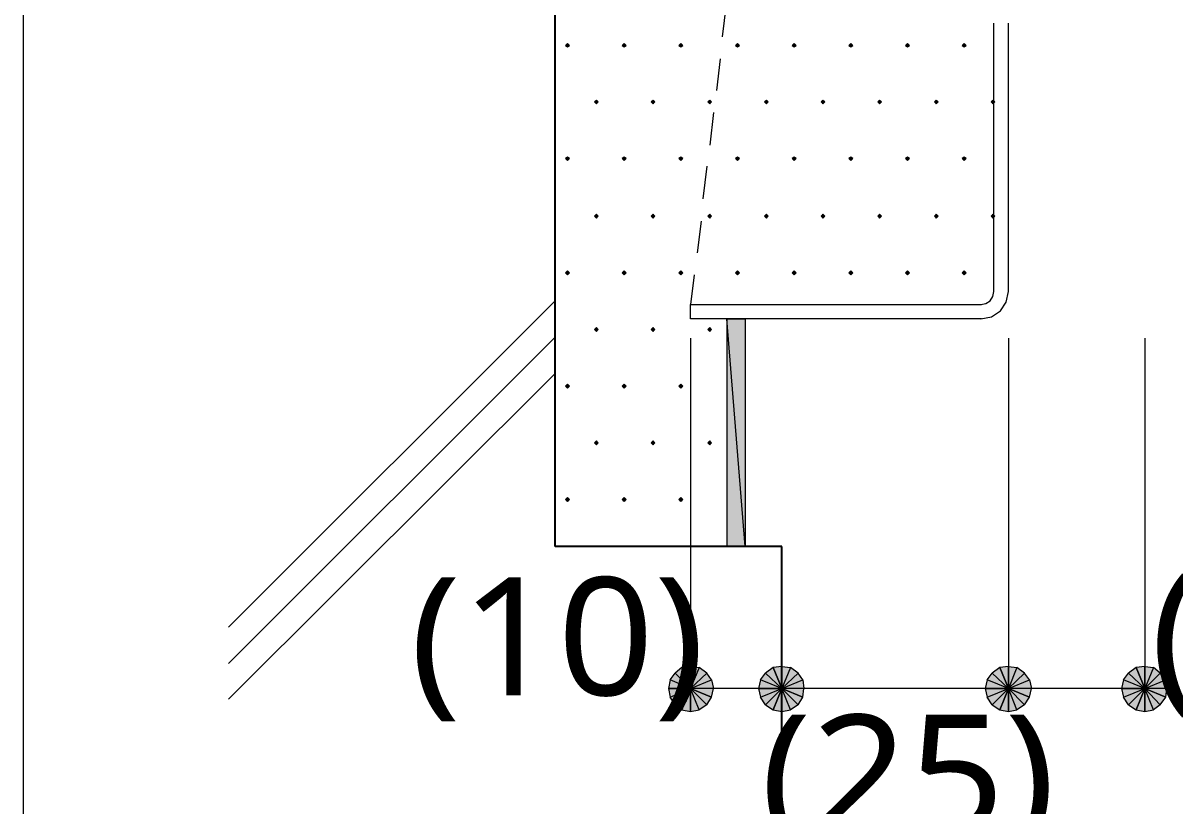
# Model space of a CAD drawing. Header units: millimetres. Extents: x 0 to 420, y 0 to 297.
# Drawn here: x 118.17 to 143.56, y 198.22 to 215.48 of the extents above; entities that cross this region are included whole.
import ezdxf
from ezdxf.enums import TextEntityAlignment as Align

# ---------------------------------------------------------------- set-up
doc = ezdxf.new("R2010")
doc.units = ezdxf.units.MM
doc.styles.add('kst32b', font='NotoSansJP-Variable.ttf')

msp = doc.modelspace()

# ---------------------------------------------------------------- hatches: boundary and pattern name
for points in [[(130.175, 215.032), (130.154, 215.011), (130.133, 214.99), (130.154, 214.969), (130.175, 214.947), (130.196, 214.969), (130.217, 214.99), (130.196, 215.011), (130.175, 215.032)], [(131.424, 215.032), (131.403, 215.011), (131.382, 214.99), (131.403, 214.969), (131.424, 214.947), (131.445, 214.969), (131.466, 214.99), (131.445, 215.011), (131.424, 215.032)], [(132.673, 215.032), (132.652, 215.011), (132.63, 214.99), (132.652, 214.969), (132.673, 214.947), (132.694, 214.969), (132.715, 214.99), (132.694, 215.011), (132.673, 215.032)], [(133.921, 215.032), (133.9, 215.011), (133.879, 214.99), (133.9, 214.969), (133.921, 214.947), (133.943, 214.969), (133.964, 214.99), (133.943, 215.011), (133.921, 215.032)], [(135.17, 215.032), (135.149, 215.011), (135.128, 214.99), (135.149, 214.969), (135.17, 214.947), (135.192, 214.969), (135.213, 214.99), (135.192, 215.011), (135.17, 215.032)], [(136.419, 215.032), (136.398, 215.011), (136.377, 214.99), (136.398, 214.969), (136.419, 214.947), (136.44, 214.969), (136.462, 214.99), (136.44, 215.011), (136.419, 215.032)], [(137.668, 215.032), (137.647, 215.011), (137.626, 214.99), (137.647, 214.969), (137.668, 214.947), (137.689, 214.969), (137.71, 214.99), (137.689, 215.011), (137.668, 215.032)], [(138.917, 215.032), (138.896, 215.011), (138.875, 214.99), (138.896, 214.969), (138.917, 214.947), (138.938, 214.969), (138.959, 214.99), (138.938, 215.011), (138.917, 215.032)], [(130.81, 213.783), (130.789, 213.762), (130.768, 213.741), (130.789, 213.72), (130.81, 213.699), (130.831, 213.72), (130.852, 213.741), (130.831, 213.762), (130.81, 213.783)], [(132.059, 213.783), (132.038, 213.762), (132.017, 213.741), (132.038, 213.72), (132.059, 213.699), (132.08, 213.72), (132.101, 213.741), (132.08, 213.762), (132.059, 213.783)], [(133.308, 213.783), (133.287, 213.762), (133.265, 213.741), (133.287, 213.72), (133.308, 213.699), (133.329, 213.72), (133.35, 213.741), (133.329, 213.762), (133.308, 213.783)], [(134.557, 213.783), (134.535, 213.762), (134.514, 213.741), (134.535, 213.72), (134.557, 213.699), (134.578, 213.72), (134.599, 213.741), (134.578, 213.762), (134.557, 213.783)], [(135.805, 213.783), (135.784, 213.762), (135.763, 213.741), (135.784, 213.72), (135.805, 213.699), (135.827, 213.72), (135.848, 213.741), (135.827, 213.762), (135.805, 213.783)], [(137.054, 213.783), (137.033, 213.762), (137.012, 213.741), (137.033, 213.72), (137.054, 213.699), (137.075, 213.72), (137.096, 213.741), (137.075, 213.762), (137.054, 213.783)], [(138.303, 213.783), (138.282, 213.762), (138.261, 213.741), (138.282, 213.72), (138.303, 213.699), (138.324, 213.72), (138.345, 213.741), (138.324, 213.762), (138.303, 213.783)], [(139.552, 213.783), (139.531, 213.762), (139.51, 213.741), (139.531, 213.72), (139.552, 213.699), (139.573, 213.72), (139.594, 213.741), (139.573, 213.762), (139.552, 213.783)], [(130.175, 212.534), (130.154, 212.513), (130.133, 212.492), (130.154, 212.471), (130.175, 212.45), (130.196, 212.471), (130.217, 212.492), (130.196, 212.513), (130.175, 212.534)], [(131.424, 212.534), (131.403, 212.513), (131.382, 212.492), (131.403, 212.471), (131.424, 212.45), (131.445, 212.471), (131.466, 212.492), (131.445, 212.513), (131.424, 212.534)], [(132.673, 212.534), (132.652, 212.513), (132.63, 212.492), (132.652, 212.471), (132.673, 212.45), (132.694, 212.471), (132.715, 212.492), (132.694, 212.513), (132.673, 212.534)], [(133.921, 212.534), (133.9, 212.513), (133.879, 212.492), (133.9, 212.471), (133.921, 212.45), (133.943, 212.471), (133.964, 212.492), (133.943, 212.513), (133.921, 212.534)], [(135.17, 212.534), (135.149, 212.513), (135.128, 212.492), (135.149, 212.471), (135.17, 212.45), (135.192, 212.471), (135.213, 212.492), (135.192, 212.513), (135.17, 212.534)], [(136.419, 212.534), (136.398, 212.513), (136.377, 212.492), (136.398, 212.471), (136.419, 212.45), (136.44, 212.471), (136.462, 212.492), (136.44, 212.513), (136.419, 212.534)], [(137.668, 212.534), (137.647, 212.513), (137.626, 212.492), (137.647, 212.471), (137.668, 212.45), (137.689, 212.471), (137.71, 212.492), (137.689, 212.513), (137.668, 212.534)], [(138.917, 212.534), (138.896, 212.513), (138.875, 212.492), (138.896, 212.471), (138.917, 212.45), (138.938, 212.471), (138.959, 212.492), (138.938, 212.513), (138.917, 212.534)], [(130.81, 211.264), (130.789, 211.243), (130.768, 211.222), (130.789, 211.201), (130.81, 211.18), (130.831, 211.201), (130.852, 211.222), (130.831, 211.243), (130.81, 211.264)], [(132.059, 211.264), (132.038, 211.243), (132.017, 211.222), (132.038, 211.201), (132.059, 211.18), (132.08, 211.201), (132.101, 211.222), (132.08, 211.243), (132.059, 211.264)], [(133.308, 211.264), (133.287, 211.243), (133.265, 211.222), (133.287, 211.201), (133.308, 211.18), (133.329, 211.201), (133.35, 211.222), (133.329, 211.243), (133.308, 211.264)], [(134.557, 211.264), (134.535, 211.243), (134.514, 211.222), (134.535, 211.201), (134.557, 211.18), (134.578, 211.201), (134.599, 211.222), (134.578, 211.243), (134.557, 211.264)], [(135.805, 211.264), (135.784, 211.243), (135.763, 211.222), (135.784, 211.201), (135.805, 211.18), (135.827, 211.201), (135.848, 211.222), (135.827, 211.243), (135.805, 211.264)], [(137.054, 211.264), (137.033, 211.243), (137.012, 211.222), (137.033, 211.201), (137.054, 211.18), (137.075, 211.201), (137.096, 211.222), (137.075, 211.243), (137.054, 211.264)], [(138.303, 211.264), (138.282, 211.243), (138.261, 211.222), (138.282, 211.201), (138.303, 211.18), (138.324, 211.201), (138.345, 211.222), (138.324, 211.243), (138.303, 211.264)], [(139.552, 211.264), (139.531, 211.243), (139.51, 211.222), (139.531, 211.201), (139.552, 211.18), (139.573, 211.201), (139.594, 211.222), (139.573, 211.243), (139.552, 211.264)], [(130.175, 210.016), (130.154, 209.995), (130.133, 209.973), (130.154, 209.952), (130.175, 209.931), (130.196, 209.952), (130.217, 209.973), (130.196, 209.995), (130.175, 210.016)], [(131.424, 210.016), (131.403, 209.995), (131.382, 209.973), (131.403, 209.952), (131.424, 209.931), (131.445, 209.952), (131.466, 209.973), (131.445, 209.995), (131.424, 210.016)], [(132.673, 210.016), (132.652, 209.995), (132.63, 209.973), (132.652, 209.952), (132.673, 209.931), (132.694, 209.952), (132.715, 209.973), (132.694, 209.995), (132.673, 210.016)], [(133.921, 210.016), (133.9, 209.995), (133.879, 209.973), (133.9, 209.952), (133.921, 209.931), (133.943, 209.952), (133.964, 209.973), (133.943, 209.995), (133.921, 210.016)], [(135.17, 210.016), (135.149, 209.995), (135.128, 209.973), (135.149, 209.952), (135.17, 209.931), (135.192, 209.952), (135.213, 209.973), (135.192, 209.995), (135.17, 210.016)], [(136.419, 210.016), (136.398, 209.995), (136.377, 209.973), (136.398, 209.952), (136.419, 209.931), (136.44, 209.952), (136.462, 209.973), (136.44, 209.995), (136.419, 210.016)], [(137.668, 210.016), (137.647, 209.995), (137.626, 209.973), (137.647, 209.952), (137.668, 209.931), (137.689, 209.952), (137.71, 209.973), (137.689, 209.995), (137.668, 210.016)], [(138.917, 210.016), (138.896, 209.995), (138.875, 209.973), (138.896, 209.952), (138.917, 209.931), (138.938, 209.952), (138.959, 209.973), (138.938, 209.995), (138.917, 210.016)], [(130.81, 208.767), (130.789, 208.746), (130.768, 208.724), (130.789, 208.703), (130.81, 208.682), (130.831, 208.703), (130.852, 208.724), (130.831, 208.746), (130.81, 208.767)], [(132.059, 208.767), (132.038, 208.746), (132.017, 208.724), (132.038, 208.703), (132.059, 208.682), (132.08, 208.703), (132.101, 208.724), (132.08, 208.746), (132.059, 208.767)], [(133.308, 208.767), (133.287, 208.746), (133.265, 208.724), (133.287, 208.703), (133.308, 208.682), (133.329, 208.703), (133.35, 208.724), (133.329, 208.746), (133.308, 208.767)], [(130.175, 207.518), (130.154, 207.497), (130.133, 207.476), (130.154, 207.454), (130.175, 207.433), (130.196, 207.454), (130.217, 207.476), (130.196, 207.497), (130.175, 207.518)], [(131.424, 207.518), (131.403, 207.497), (131.382, 207.476), (131.403, 207.454), (131.424, 207.433), (131.445, 207.454), (131.466, 207.476), (131.445, 207.497), (131.424, 207.518)], [(132.673, 207.518), (132.652, 207.497), (132.63, 207.476), (132.652, 207.454), (132.673, 207.433), (132.694, 207.454), (132.715, 207.476), (132.694, 207.497), (132.673, 207.518)], [(130.81, 206.269), (130.789, 206.248), (130.768, 206.227), (130.789, 206.206), (130.81, 206.184), (130.831, 206.206), (130.852, 206.227), (130.831, 206.248), (130.81, 206.269)], [(132.059, 206.269), (132.038, 206.248), (132.017, 206.227), (132.038, 206.206), (132.059, 206.184), (132.08, 206.206), (132.101, 206.227), (132.08, 206.248), (132.059, 206.269)], [(133.308, 206.269), (133.287, 206.248), (133.265, 206.227), (133.287, 206.206), (133.308, 206.184), (133.329, 206.206), (133.35, 206.227), (133.329, 206.248), (133.308, 206.269)], [(130.175, 205.02), (130.154, 204.999), (130.133, 204.978), (130.154, 204.957), (130.175, 204.936), (130.196, 204.957), (130.217, 204.978), (130.196, 204.999), (130.175, 205.02)], [(131.424, 205.02), (131.403, 204.999), (131.382, 204.978), (131.403, 204.957), (131.424, 204.936), (131.445, 204.957), (131.466, 204.978), (131.445, 204.999), (131.424, 205.02)], [(132.673, 205.02), (132.652, 204.999), (132.63, 204.978), (132.652, 204.957), (132.673, 204.936), (132.694, 204.957), (132.715, 204.978), (132.694, 204.999), (132.673, 205.02)], [(132.694, 200.342), (132.884, 200.3), (132.884, 200.808), (132.694, 200.342)], [(134.705, 200.342), (134.895, 200.3), (134.895, 200.808), (134.705, 200.342)], [(139.7, 200.342), (139.891, 200.3), (139.891, 200.808), (139.7, 200.342)], [(142.706, 200.342), (142.896, 200.3), (142.896, 200.808), (142.706, 200.342)]]:
    msp.add_hatch(color=7).paths.add_polyline_path(points)
h = msp.add_hatch(color=7)
h.paths.add_polyline_path([(133.689, 203.941), (134.091, 203.941), (133.689, 208.957), (133.689, 203.941)])
h.paths.add_polyline_path([(134.091, 203.941), (133.689, 208.957), (134.091, 208.957), (134.091, 203.941)])
h = msp.add_hatch(color=7)
h.paths.add_polyline_path([(132.694, 201.274), (132.546, 201.147), (132.884, 200.808), (132.694, 201.274)])
h.paths.add_polyline_path([(132.546, 201.147), (132.884, 200.808), (132.44, 200.999), (132.546, 201.147)])
h.paths.add_polyline_path([(132.884, 200.808), (132.44, 200.999), (132.397, 200.808), (132.884, 200.808)])
h = msp.add_hatch(color=7)
h.paths.add_polyline_path([(133.244, 201.147), (133.075, 201.274), (132.884, 200.808), (133.244, 201.147)])
h.paths.add_polyline_path([(133.075, 201.274), (132.884, 200.808), (132.884, 201.295), (133.075, 201.274)])
h.paths.add_polyline_path([(132.884, 200.808), (132.884, 201.295), (132.694, 201.274), (132.884, 200.808)])
h = msp.add_hatch(color=7)
h.paths.add_polyline_path([(133.35, 200.618), (133.392, 200.808), (132.884, 200.808), (133.35, 200.618)])
h.paths.add_polyline_path([(133.392, 200.808), (132.884, 200.808), (133.35, 200.999), (133.392, 200.808)])
h.paths.add_polyline_path([(132.884, 200.808), (133.35, 200.999), (133.244, 201.147), (132.884, 200.808)])
h = msp.add_hatch(color=7)
h.paths.add_polyline_path([(134.705, 201.274), (134.535, 201.147), (134.895, 200.808), (134.705, 201.274)])
h.paths.add_polyline_path([(134.535, 201.147), (134.895, 200.808), (134.429, 200.999), (134.535, 201.147)])
h.paths.add_polyline_path([(134.895, 200.808), (134.429, 200.999), (134.387, 200.808), (134.895, 200.808)])
h = msp.add_hatch(color=7)
h.paths.add_polyline_path([(135.255, 201.147), (135.086, 201.274), (134.895, 200.808), (135.255, 201.147)])
h.paths.add_polyline_path([(135.086, 201.274), (134.895, 200.808), (134.895, 201.295), (135.086, 201.274)])
h.paths.add_polyline_path([(134.895, 200.808), (134.895, 201.295), (134.705, 201.274), (134.895, 200.808)])
h = msp.add_hatch(color=7)
h.paths.add_polyline_path([(135.361, 200.618), (135.382, 200.808), (134.895, 200.808), (135.361, 200.618)])
h.paths.add_polyline_path([(135.382, 200.808), (134.895, 200.808), (135.361, 200.999), (135.382, 200.808)])
h.paths.add_polyline_path([(134.895, 200.808), (135.361, 200.999), (135.255, 201.147), (134.895, 200.808)])
h = msp.add_hatch(color=7)
h.paths.add_polyline_path([(139.7, 201.274), (139.531, 201.147), (139.891, 200.808), (139.7, 201.274)])
h.paths.add_polyline_path([(139.531, 201.147), (139.891, 200.808), (139.425, 200.999), (139.531, 201.147)])
h.paths.add_polyline_path([(139.891, 200.808), (139.425, 200.999), (139.383, 200.808), (139.891, 200.808)])
h = msp.add_hatch(color=7)
h.paths.add_polyline_path([(140.25, 201.147), (140.081, 201.274), (139.891, 200.808), (140.25, 201.147)])
h.paths.add_polyline_path([(140.081, 201.274), (139.891, 200.808), (139.891, 201.295), (140.081, 201.274)])
h.paths.add_polyline_path([(139.891, 200.808), (139.891, 201.295), (139.7, 201.274), (139.891, 200.808)])
h = msp.add_hatch(color=7)
h.paths.add_polyline_path([(140.356, 200.618), (140.399, 200.808), (139.891, 200.808), (140.356, 200.618)])
h.paths.add_polyline_path([(140.399, 200.808), (139.891, 200.808), (140.356, 200.999), (140.399, 200.808)])
h.paths.add_polyline_path([(139.891, 200.808), (140.356, 200.999), (140.25, 201.147), (139.891, 200.808)])
h = msp.add_hatch(color=7)
h.paths.add_polyline_path([(142.706, 201.274), (142.536, 201.147), (142.896, 200.808), (142.706, 201.274)])
h.paths.add_polyline_path([(142.536, 201.147), (142.896, 200.808), (142.43, 200.999), (142.536, 201.147)])
h.paths.add_polyline_path([(142.896, 200.808), (142.43, 200.999), (142.388, 200.808), (142.896, 200.808)])
h = msp.add_hatch(color=7)
h.paths.add_polyline_path([(143.235, 201.147), (143.087, 201.274), (142.896, 200.808), (143.235, 201.147)])
h.paths.add_polyline_path([(143.087, 201.274), (142.896, 200.808), (142.896, 201.295), (143.087, 201.274)])
h.paths.add_polyline_path([(142.896, 200.808), (142.896, 201.295), (142.706, 201.274), (142.896, 200.808)])
h = msp.add_hatch(color=7)
h.paths.add_polyline_path([(143.362, 200.618), (143.383, 200.808), (142.896, 200.808), (143.362, 200.618)])
h.paths.add_polyline_path([(143.383, 200.808), (142.896, 200.808), (143.362, 200.999), (143.383, 200.808)])
h.paths.add_polyline_path([(142.896, 200.808), (143.362, 200.999), (143.235, 201.147), (142.896, 200.808)])
h = msp.add_hatch(color=7)
h.paths.add_polyline_path([(132.397, 200.808), (132.44, 200.618), (132.884, 200.808), (132.397, 200.808)])
h.paths.add_polyline_path([(132.44, 200.618), (132.884, 200.808), (132.546, 200.448), (132.44, 200.618)])
h.paths.add_polyline_path([(132.884, 200.808), (132.546, 200.448), (132.694, 200.342), (132.884, 200.808)])
h = msp.add_hatch(color=7)
h.paths.add_polyline_path([(132.884, 200.3), (133.075, 200.342), (132.884, 200.808), (132.884, 200.3)])
h.paths.add_polyline_path([(133.075, 200.342), (132.884, 200.808), (133.244, 200.448), (133.075, 200.342)])
h.paths.add_polyline_path([(132.884, 200.808), (133.244, 200.448), (133.35, 200.618), (132.884, 200.808)])
h = msp.add_hatch(color=7)
h.paths.add_polyline_path([(134.387, 200.808), (134.429, 200.618), (134.895, 200.808), (134.387, 200.808)])
h.paths.add_polyline_path([(134.429, 200.618), (134.895, 200.808), (134.535, 200.448), (134.429, 200.618)])
h.paths.add_polyline_path([(134.895, 200.808), (134.535, 200.448), (134.705, 200.342), (134.895, 200.808)])
h = msp.add_hatch(color=7)
h.paths.add_polyline_path([(134.895, 200.3), (135.086, 200.342), (134.895, 200.808), (134.895, 200.3)])
h.paths.add_polyline_path([(135.086, 200.342), (134.895, 200.808), (135.255, 200.448), (135.086, 200.342)])
h.paths.add_polyline_path([(134.895, 200.808), (135.255, 200.448), (135.361, 200.618), (134.895, 200.808)])
h = msp.add_hatch(color=7)
h.paths.add_polyline_path([(139.383, 200.808), (139.425, 200.618), (139.891, 200.808), (139.383, 200.808)])
h.paths.add_polyline_path([(139.425, 200.618), (139.891, 200.808), (139.531, 200.448), (139.425, 200.618)])
h.paths.add_polyline_path([(139.891, 200.808), (139.531, 200.448), (139.7, 200.342), (139.891, 200.808)])
h = msp.add_hatch(color=7)
h.paths.add_polyline_path([(139.891, 200.3), (140.081, 200.342), (139.891, 200.808), (139.891, 200.3)])
h.paths.add_polyline_path([(140.081, 200.342), (139.891, 200.808), (140.25, 200.448), (140.081, 200.342)])
h.paths.add_polyline_path([(139.891, 200.808), (140.25, 200.448), (140.356, 200.618), (139.891, 200.808)])
h = msp.add_hatch(color=7)
h.paths.add_polyline_path([(142.388, 200.808), (142.43, 200.618), (142.896, 200.808), (142.388, 200.808)])
h.paths.add_polyline_path([(142.43, 200.618), (142.896, 200.808), (142.536, 200.448), (142.43, 200.618)])
h.paths.add_polyline_path([(142.896, 200.808), (142.536, 200.448), (142.706, 200.342), (142.896, 200.808)])
h = msp.add_hatch(color=7)
h.paths.add_polyline_path([(142.896, 200.3), (143.087, 200.342), (142.896, 200.808), (142.896, 200.3)])
h.paths.add_polyline_path([(143.087, 200.342), (142.896, 200.808), (143.235, 200.448), (143.087, 200.342)])
h.paths.add_polyline_path([(142.896, 200.808), (143.235, 200.448), (143.362, 200.618), (142.896, 200.808)])

# ---------------------------------------------------------------- linework, layer by layer
at = {"lineweight": 13}
for points in [[(118.174, 285.983), (118.174, 45.995)], [(133.668, 215.9), (133.583, 215.18)], [(139.573, 209.55), (139.573, 215.477)], [(139.891, 209.55), (139.891, 215.477)], [(133.541, 214.693), (133.456, 213.995)], [(133.392, 213.508), (133.308, 212.788)], [(133.244, 212.323), (133.16, 211.603)], [(133.117, 211.116), (133.033, 210.418)], [(132.969, 209.931), (132.884, 209.275)], [(139.287, 208.957), (139.522, 209.005), (139.714, 209.134), (139.843, 209.326), (139.891, 209.561)], [(139.287, 209.275), (139.398, 209.297), (139.489, 209.359), (139.551, 209.449), (139.573, 209.561)], [(129.9, 209.359), (122.703, 202.163)], [(139.298, 208.957), (132.884, 208.957), (132.884, 209.275), (139.298, 209.275)], [(129.9, 208.555), (122.703, 201.358)], [(132.884, 208.534), (132.884, 200.808)], [(139.891, 208.534), (139.891, 200.808)], [(142.896, 208.534), (142.896, 200.808)], [(139.891, 208.132), (139.891, 201.718)], [(129.9, 207.751), (122.703, 200.575)], [(142.896, 200.808), (139.891, 200.808), (134.895, 200.808), (132.884, 200.808)]]:
    msp.add_lwpolyline(points, dxfattribs=at)
at = {"lineweight": 25}
for points in [[(129.9, 203.941), (129.9, 230.949)], [(134.895, 203.941), (129.9, 203.941)], [(134.895, 198.459), (134.895, 203.941)]]:
    msp.add_lwpolyline(points, dxfattribs=at)
at = {"lineweight": 0}
for points in [[(130.175, 215.032), (130.154, 215.011), (130.133, 214.99), (130.154, 214.969), (130.175, 214.947), (130.196, 214.969), (130.217, 214.99), (130.196, 215.011)], [(131.424, 215.032), (131.403, 215.011), (131.382, 214.99), (131.403, 214.969), (131.424, 214.947), (131.445, 214.969), (131.466, 214.99), (131.445, 215.011)], [(132.673, 215.032), (132.652, 215.011), (132.63, 214.99), (132.652, 214.969), (132.673, 214.947), (132.694, 214.969), (132.715, 214.99), (132.694, 215.011)], [(133.921, 215.032), (133.9, 215.011), (133.879, 214.99), (133.9, 214.969), (133.921, 214.947), (133.943, 214.969), (133.964, 214.99), (133.943, 215.011)], [(135.17, 215.032), (135.149, 215.011), (135.128, 214.99), (135.149, 214.969), (135.17, 214.947), (135.192, 214.969), (135.213, 214.99), (135.192, 215.011)], [(136.419, 215.032), (136.398, 215.011), (136.377, 214.99), (136.398, 214.969), (136.419, 214.947), (136.44, 214.969), (136.462, 214.99), (136.44, 215.011)], [(137.668, 215.032), (137.647, 215.011), (137.626, 214.99), (137.647, 214.969), (137.668, 214.947), (137.689, 214.969), (137.71, 214.99), (137.689, 215.011)], [(138.917, 215.032), (138.896, 215.011), (138.875, 214.99), (138.896, 214.969), (138.917, 214.947), (138.938, 214.969), (138.959, 214.99), (138.938, 215.011)], [(130.81, 213.783), (130.789, 213.762), (130.768, 213.741), (130.789, 213.72), (130.81, 213.699), (130.831, 213.72), (130.852, 213.741), (130.831, 213.762)], [(132.059, 213.783), (132.038, 213.762), (132.017, 213.741), (132.038, 213.72), (132.059, 213.699), (132.08, 213.72), (132.101, 213.741), (132.08, 213.762)], [(133.308, 213.783), (133.287, 213.762), (133.265, 213.741), (133.287, 213.72), (133.308, 213.699), (133.329, 213.72), (133.35, 213.741), (133.329, 213.762)], [(134.557, 213.783), (134.535, 213.762), (134.514, 213.741), (134.535, 213.72), (134.557, 213.699), (134.578, 213.72), (134.599, 213.741), (134.578, 213.762)], [(135.805, 213.783), (135.784, 213.762), (135.763, 213.741), (135.784, 213.72), (135.805, 213.699), (135.827, 213.72), (135.848, 213.741), (135.827, 213.762)], [(137.054, 213.783), (137.033, 213.762), (137.012, 213.741), (137.033, 213.72), (137.054, 213.699), (137.075, 213.72), (137.096, 213.741), (137.075, 213.762)], [(138.303, 213.783), (138.282, 213.762), (138.261, 213.741), (138.282, 213.72), (138.303, 213.699), (138.324, 213.72), (138.345, 213.741), (138.324, 213.762)], [(139.552, 213.783), (139.531, 213.762), (139.51, 213.741), (139.531, 213.72), (139.552, 213.699), (139.573, 213.72), (139.594, 213.741), (139.573, 213.762)], [(130.175, 212.534), (130.154, 212.513), (130.133, 212.492), (130.154, 212.471), (130.175, 212.45), (130.196, 212.471), (130.217, 212.492), (130.196, 212.513)], [(131.424, 212.534), (131.403, 212.513), (131.382, 212.492), (131.403, 212.471), (131.424, 212.45), (131.445, 212.471), (131.466, 212.492), (131.445, 212.513)], [(132.673, 212.534), (132.652, 212.513), (132.63, 212.492), (132.652, 212.471), (132.673, 212.45), (132.694, 212.471), (132.715, 212.492), (132.694, 212.513)], [(133.921, 212.534), (133.9, 212.513), (133.879, 212.492), (133.9, 212.471), (133.921, 212.45), (133.943, 212.471), (133.964, 212.492), (133.943, 212.513)], [(135.17, 212.534), (135.149, 212.513), (135.128, 212.492), (135.149, 212.471), (135.17, 212.45), (135.192, 212.471), (135.213, 212.492), (135.192, 212.513)], [(136.419, 212.534), (136.398, 212.513), (136.377, 212.492), (136.398, 212.471), (136.419, 212.45), (136.44, 212.471), (136.462, 212.492), (136.44, 212.513)], [(137.668, 212.534), (137.647, 212.513), (137.626, 212.492), (137.647, 212.471), (137.668, 212.45), (137.689, 212.471), (137.71, 212.492), (137.689, 212.513)], [(138.917, 212.534), (138.896, 212.513), (138.875, 212.492), (138.896, 212.471), (138.917, 212.45), (138.938, 212.471), (138.959, 212.492), (138.938, 212.513)], [(130.81, 211.264), (130.789, 211.243), (130.768, 211.222), (130.789, 211.201), (130.81, 211.18), (130.831, 211.201), (130.852, 211.222), (130.831, 211.243)], [(132.059, 211.264), (132.038, 211.243), (132.017, 211.222), (132.038, 211.201), (132.059, 211.18), (132.08, 211.201), (132.101, 211.222), (132.08, 211.243)], [(133.308, 211.264), (133.287, 211.243), (133.265, 211.222), (133.287, 211.201), (133.308, 211.18), (133.329, 211.201), (133.35, 211.222), (133.329, 211.243)], [(134.557, 211.264), (134.535, 211.243), (134.514, 211.222), (134.535, 211.201), (134.557, 211.18), (134.578, 211.201), (134.599, 211.222), (134.578, 211.243)], [(135.805, 211.264), (135.784, 211.243), (135.763, 211.222), (135.784, 211.201), (135.805, 211.18), (135.827, 211.201), (135.848, 211.222), (135.827, 211.243)], [(137.054, 211.264), (137.033, 211.243), (137.012, 211.222), (137.033, 211.201), (137.054, 211.18), (137.075, 211.201), (137.096, 211.222), (137.075, 211.243)], [(138.303, 211.264), (138.282, 211.243), (138.261, 211.222), (138.282, 211.201), (138.303, 211.18), (138.324, 211.201), (138.345, 211.222), (138.324, 211.243)], [(139.552, 211.264), (139.531, 211.243), (139.51, 211.222), (139.531, 211.201), (139.552, 211.18), (139.573, 211.201), (139.594, 211.222), (139.573, 211.243)], [(130.175, 210.016), (130.154, 209.995), (130.133, 209.973), (130.154, 209.952), (130.175, 209.931), (130.196, 209.952), (130.217, 209.973), (130.196, 209.995)], [(131.424, 210.016), (131.403, 209.995), (131.382, 209.973), (131.403, 209.952), (131.424, 209.931), (131.445, 209.952), (131.466, 209.973), (131.445, 209.995)], [(132.673, 210.016), (132.652, 209.995), (132.63, 209.973), (132.652, 209.952), (132.673, 209.931), (132.694, 209.952), (132.715, 209.973), (132.694, 209.995)], [(133.921, 210.016), (133.9, 209.995), (133.879, 209.973), (133.9, 209.952), (133.921, 209.931), (133.943, 209.952), (133.964, 209.973), (133.943, 209.995)], [(135.17, 210.016), (135.149, 209.995), (135.128, 209.973), (135.149, 209.952), (135.17, 209.931), (135.192, 209.952), (135.213, 209.973), (135.192, 209.995)], [(136.419, 210.016), (136.398, 209.995), (136.377, 209.973), (136.398, 209.952), (136.419, 209.931), (136.44, 209.952), (136.462, 209.973), (136.44, 209.995)], [(137.668, 210.016), (137.647, 209.995), (137.626, 209.973), (137.647, 209.952), (137.668, 209.931), (137.689, 209.952), (137.71, 209.973), (137.689, 209.995)], [(138.917, 210.016), (138.896, 209.995), (138.875, 209.973), (138.896, 209.952), (138.917, 209.931), (138.938, 209.952), (138.959, 209.973), (138.938, 209.995)], [(133.689, 203.941), (134.091, 203.941), (133.689, 208.957)], [(134.091, 203.941), (133.689, 208.957), (134.091, 208.957)], [(130.81, 208.767), (130.789, 208.746), (130.768, 208.724), (130.789, 208.703), (130.81, 208.682), (130.831, 208.703), (130.852, 208.724), (130.831, 208.746)], [(132.059, 208.767), (132.038, 208.746), (132.017, 208.724), (132.038, 208.703), (132.059, 208.682), (132.08, 208.703), (132.101, 208.724), (132.08, 208.746)], [(133.308, 208.767), (133.287, 208.746), (133.265, 208.724), (133.287, 208.703), (133.308, 208.682), (133.329, 208.703), (133.35, 208.724), (133.329, 208.746)], [(130.175, 207.518), (130.154, 207.497), (130.133, 207.476), (130.154, 207.454), (130.175, 207.433), (130.196, 207.454), (130.217, 207.476), (130.196, 207.497)], [(131.424, 207.518), (131.403, 207.497), (131.382, 207.476), (131.403, 207.454), (131.424, 207.433), (131.445, 207.454), (131.466, 207.476), (131.445, 207.497)], [(132.673, 207.518), (132.652, 207.497), (132.63, 207.476), (132.652, 207.454), (132.673, 207.433), (132.694, 207.454), (132.715, 207.476), (132.694, 207.497)], [(130.81, 206.269), (130.789, 206.248), (130.768, 206.227), (130.789, 206.206), (130.81, 206.184), (130.831, 206.206), (130.852, 206.227), (130.831, 206.248)], [(132.059, 206.269), (132.038, 206.248), (132.017, 206.227), (132.038, 206.206), (132.059, 206.184), (132.08, 206.206), (132.101, 206.227), (132.08, 206.248)], [(133.308, 206.269), (133.287, 206.248), (133.265, 206.227), (133.287, 206.206), (133.308, 206.184), (133.329, 206.206), (133.35, 206.227), (133.329, 206.248)], [(130.175, 205.02), (130.154, 204.999), (130.133, 204.978), (130.154, 204.957), (130.175, 204.936), (130.196, 204.957), (130.217, 204.978), (130.196, 204.999)], [(131.424, 205.02), (131.403, 204.999), (131.382, 204.978), (131.403, 204.957), (131.424, 204.936), (131.445, 204.957), (131.466, 204.978), (131.445, 204.999)], [(132.673, 205.02), (132.652, 204.999), (132.63, 204.978), (132.652, 204.957), (132.673, 204.936), (132.694, 204.957), (132.715, 204.978), (132.694, 204.999)], [(132.546, 201.147), (132.884, 200.808), (132.44, 200.999)], [(132.694, 201.274), (132.546, 201.147), (132.884, 200.808)], [(132.884, 200.808), (132.884, 201.295), (132.694, 201.274)], [(133.075, 201.274), (132.884, 200.808), (132.884, 201.295)], [(133.244, 201.147), (133.075, 201.274), (132.884, 200.808)], [(132.884, 200.808), (133.35, 200.999), (133.244, 201.147)], [(134.535, 201.147), (134.895, 200.808), (134.429, 200.999)], [(134.705, 201.274), (134.535, 201.147), (134.895, 200.808)], [(134.895, 200.808), (134.895, 201.295), (134.705, 201.274)], [(135.086, 201.274), (134.895, 200.808), (134.895, 201.295)], [(135.255, 201.147), (135.086, 201.274), (134.895, 200.808)], [(134.895, 200.808), (135.361, 200.999), (135.255, 201.147)], [(139.531, 201.147), (139.891, 200.808), (139.425, 200.999)], [(139.7, 201.274), (139.531, 201.147), (139.891, 200.808)], [(139.891, 200.808), (139.891, 201.295), (139.7, 201.274)], [(140.081, 201.274), (139.891, 200.808), (139.891, 201.295)], [(140.25, 201.147), (140.081, 201.274), (139.891, 200.808)], [(139.891, 200.808), (140.356, 200.999), (140.25, 201.147)], [(142.536, 201.147), (142.896, 200.808), (142.43, 200.999)], [(142.706, 201.274), (142.536, 201.147), (142.896, 200.808)], [(142.896, 200.808), (142.896, 201.295), (142.706, 201.274)], [(143.087, 201.274), (142.896, 200.808), (142.896, 201.295)], [(143.235, 201.147), (143.087, 201.274), (142.896, 200.808)], [(142.896, 200.808), (143.362, 200.999), (143.235, 201.147)], [(132.884, 200.808), (132.44, 200.999), (132.397, 200.808)], [(133.392, 200.808), (132.884, 200.808), (133.35, 200.999)], [(134.895, 200.808), (134.429, 200.999), (134.387, 200.808)], [(135.382, 200.808), (134.895, 200.808), (135.361, 200.999)], [(139.891, 200.808), (139.425, 200.999), (139.383, 200.808)], [(140.399, 200.808), (139.891, 200.808), (140.356, 200.999)], [(142.896, 200.808), (142.43, 200.999), (142.388, 200.808)], [(143.383, 200.808), (142.896, 200.808), (143.362, 200.999)], [(132.397, 200.808), (132.44, 200.618), (132.884, 200.808)], [(132.44, 200.618), (132.884, 200.808), (132.546, 200.448)], [(132.884, 200.808), (132.546, 200.448), (132.694, 200.342)], [(132.694, 200.342), (132.884, 200.3), (132.884, 200.808)], [(132.884, 200.3), (133.075, 200.342), (132.884, 200.808)], [(133.075, 200.342), (132.884, 200.808), (133.244, 200.448)], [(132.884, 200.808), (133.244, 200.448), (133.35, 200.618)], [(133.35, 200.618), (133.392, 200.808), (132.884, 200.808)], [(134.387, 200.808), (134.429, 200.618), (134.895, 200.808)], [(134.429, 200.618), (134.895, 200.808), (134.535, 200.448)], [(134.895, 200.808), (134.535, 200.448), (134.705, 200.342)], [(134.705, 200.342), (134.895, 200.3), (134.895, 200.808)], [(134.895, 200.3), (135.086, 200.342), (134.895, 200.808)], [(135.086, 200.342), (134.895, 200.808), (135.255, 200.448)], [(134.895, 200.808), (135.255, 200.448), (135.361, 200.618)], [(135.361, 200.618), (135.382, 200.808), (134.895, 200.808)], [(139.383, 200.808), (139.425, 200.618), (139.891, 200.808)], [(139.425, 200.618), (139.891, 200.808), (139.531, 200.448)], [(139.891, 200.808), (139.531, 200.448), (139.7, 200.342)], [(139.7, 200.342), (139.891, 200.3), (139.891, 200.808)], [(139.891, 200.3), (140.081, 200.342), (139.891, 200.808)], [(140.081, 200.342), (139.891, 200.808), (140.25, 200.448)], [(139.891, 200.808), (140.25, 200.448), (140.356, 200.618)], [(140.356, 200.618), (140.399, 200.808), (139.891, 200.808)], [(142.388, 200.808), (142.43, 200.618), (142.896, 200.808)], [(142.43, 200.618), (142.896, 200.808), (142.536, 200.448)], [(142.896, 200.808), (142.536, 200.448), (142.706, 200.342)], [(142.706, 200.342), (142.896, 200.3), (142.896, 200.808)], [(142.896, 200.3), (143.087, 200.342), (142.896, 200.808)], [(143.087, 200.342), (142.896, 200.808), (143.235, 200.448)], [(142.896, 200.808), (143.235, 200.448), (143.362, 200.618)], [(143.362, 200.618), (143.383, 200.808), (142.896, 200.808)]]:
    msp.add_lwpolyline(points, close=True, dxfattribs=at)

# ---------------------------------------------------------------- texts
at = {"style": 'kst32b'}
for s, p, p2 in [('(10)', (126.704, 200.66), (133.201, 200.66)), ('(15)', (143.023, 200.745), (149.52, 200.745)), ('(25)', (134.429, 197.633), (140.927, 197.633))]:
    msp.add_text(s, height=2.5989, dxfattribs=at).set_placement(p, p2, align=Align.FIT)

doc.saveas('drawing.dxf')
